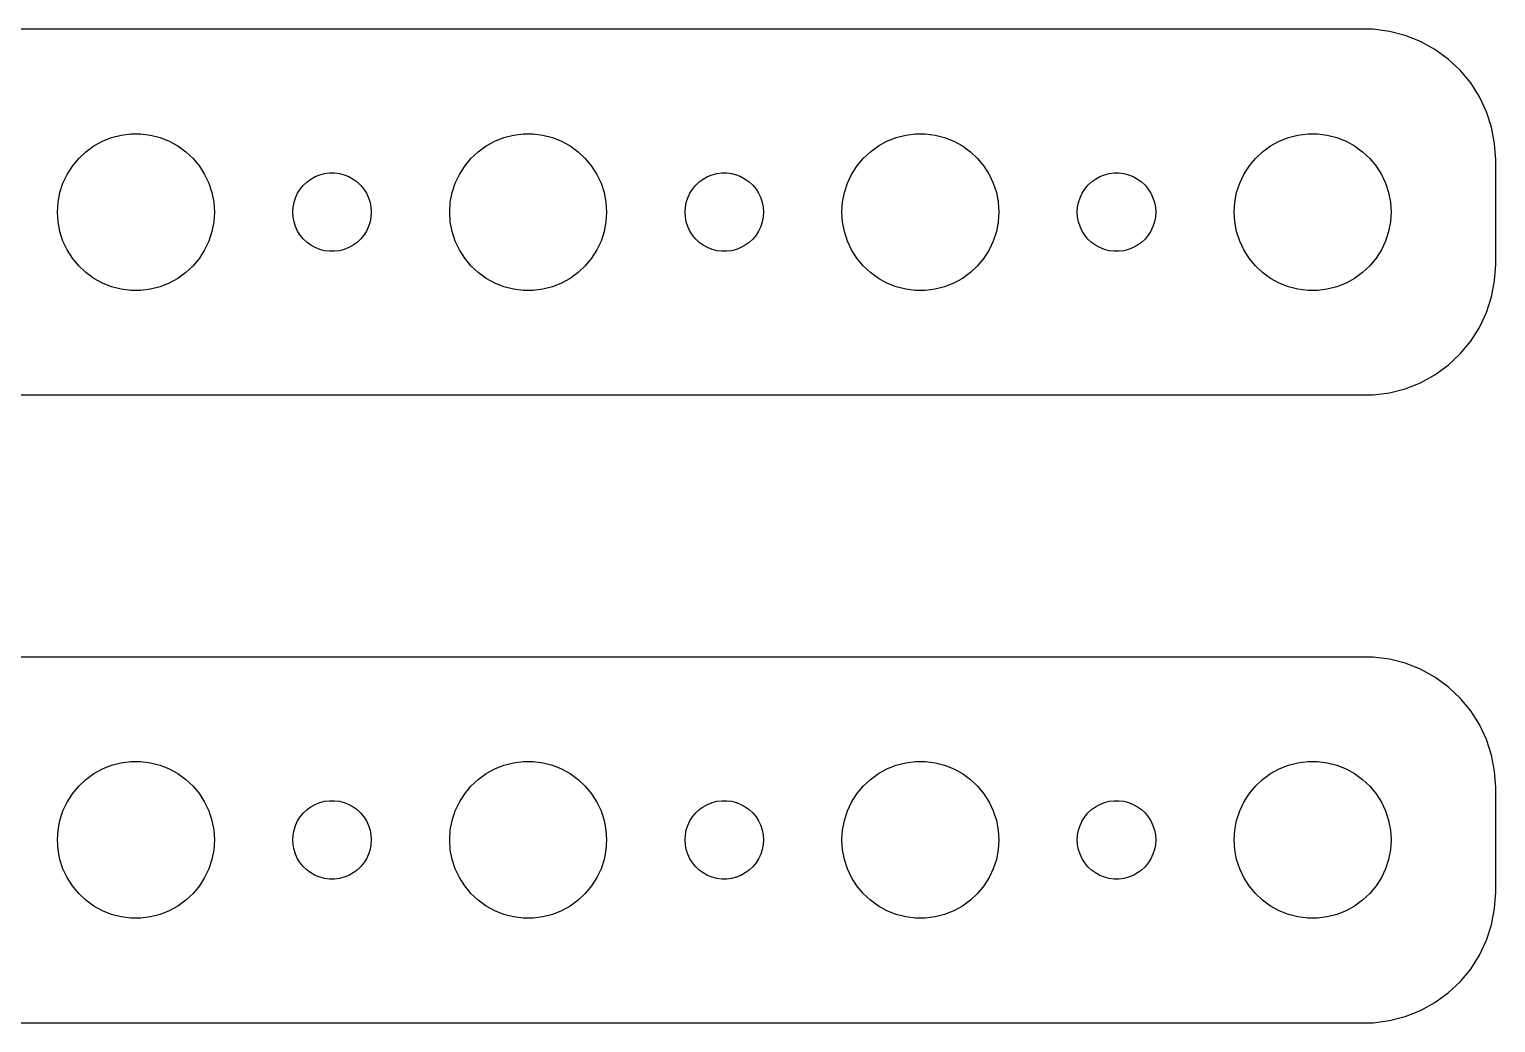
# Model space of a CAD drawing. Header units: metres. Extents: x -210 to 210, y 17 to 55.
# Drawn here: x 153.4 to 209.5, y 17 to 55 of the extents above; entities that cross this region are included whole.
import ezdxf

# ---------------------------------------------------------------- set-up
doc = ezdxf.new("R2010")
doc.units = ezdxf.units.M

msp = doc.modelspace()

# ---------------------------------------------------------------- linework, layer by layer
for p, q in [((204.814, 54.9901), (-204.814, 54.9901)), ((205.437, 54.9114), (204.814, 54.9901)), ((206.045, 54.7553), (205.437, 54.9114)), ((206.629, 54.5241), (206.045, 54.7553)), ((207.179, 54.2216), (206.629, 54.5241)), ((207.687, 53.8526), (207.179, 54.2216)), ((208.145, 53.4227), (207.687, 53.8526)), ((208.545, 52.9389), (208.145, 53.4227)), ((208.882, 52.4088), (208.545, 52.9389)), ((209.149, 51.8406), (208.882, 52.4088)), ((209.343, 51.2434), (209.149, 51.8406)), ((209.461, 50.6267), (209.343, 51.2434)), ((155.588, 50.3115), (155.893, 50.533)), ((155.893, 50.533), (156.223, 50.7145)), ((156.223, 50.7145), (156.573, 50.8532)), ((156.573, 50.8532), (156.938, 50.9469)), ((156.938, 50.9469), (157.312, 50.9941)), ((157.312, 50.9941), (157.688, 50.9941)), ((157.688, 50.9941), (158.062, 50.9469)), ((158.062, 50.9469), (158.427, 50.8532)), ((158.427, 50.8532), (158.777, 50.7145)), ((158.777, 50.7145), (159.107, 50.533)), ((159.107, 50.533), (159.412, 50.3115)), ((170.588, 50.3115), (170.893, 50.533)), ((170.893, 50.533), (171.223, 50.7145)), ((171.223, 50.7145), (171.573, 50.8532)), ((171.573, 50.8532), (171.938, 50.9469)), ((171.938, 50.9469), (172.312, 50.9941)), ((172.312, 50.9941), (172.688, 50.9941)), ((172.688, 50.9941), (173.062, 50.9469)), ((173.062, 50.9469), (173.427, 50.8532)), ((173.427, 50.8532), (173.777, 50.7145)), ((173.777, 50.7145), (174.107, 50.533)), ((174.107, 50.533), (174.412, 50.3115)), ((185.588, 50.3115), (185.893, 50.533)), ((185.893, 50.533), (186.223, 50.7145)), ((186.223, 50.7145), (186.573, 50.8532)), ((186.573, 50.8532), (186.938, 50.9469)), ((186.938, 50.9469), (187.312, 50.9941)), ((187.312, 50.9941), (187.688, 50.9941)), ((187.688, 50.9941), (188.062, 50.9469)), ((188.062, 50.9469), (188.427, 50.8532)), ((188.427, 50.8532), (188.777, 50.7145)), ((188.777, 50.7145), (189.107, 50.533)), ((189.107, 50.533), (189.412, 50.3115)), ((200.588, 50.3115), (200.893, 50.533)), ((200.893, 50.533), (201.223, 50.7145)), ((201.223, 50.7145), (201.573, 50.8532)), ((201.573, 50.8532), (201.938, 50.9469)), ((201.938, 50.9469), (202.312, 50.9941)), ((202.312, 50.9941), (202.688, 50.9941)), ((202.688, 50.9941), (203.062, 50.9469)), ((203.062, 50.9469), (203.427, 50.8532)), ((203.427, 50.8532), (203.777, 50.7145)), ((203.777, 50.7145), (204.107, 50.533)), ((204.107, 50.533), (204.412, 50.3115)), ((209.5, 50), (209.461, 50.6267)), ((155.073, 49.7634), (155.313, 50.0536)), ((155.313, 50.0536), (155.588, 50.3115)), ((159.412, 50.3115), (159.687, 50.0536)), ((159.687, 50.0536), (159.927, 49.7634)), ((170.073, 49.7634), (170.313, 50.0536)), ((170.313, 50.0536), (170.588, 50.3115)), ((174.412, 50.3115), (174.687, 50.0536)), ((174.687, 50.0536), (174.927, 49.7634)), ((185.073, 49.7634), (185.313, 50.0536)), ((185.313, 50.0536), (185.588, 50.3115)), ((189.412, 50.3115), (189.687, 50.0536)), ((189.687, 50.0536), (189.927, 49.7634)), ((200.073, 49.7634), (200.313, 50.0536)), ((200.313, 50.0536), (200.588, 50.3115)), ((204.412, 50.3115), (204.687, 50.0536)), ((204.687, 50.0536), (204.927, 49.7634)), ((209.5, 46), (209.5, 50)), ((154.711, 49.1044), (154.871, 49.4453)), ((154.871, 49.4453), (155.073, 49.7634)), ((159.927, 49.7634), (160.129, 49.4453)), ((160.129, 49.4453), (160.289, 49.1044)), ((164.196, 49.2665), (164.361, 49.3572)), ((164.361, 49.3572), (164.536, 49.4266)), ((164.536, 49.4266), (164.719, 49.4734)), ((164.719, 49.4734), (164.906, 49.497)), ((164.906, 49.497), (165.094, 49.497)), ((165.094, 49.497), (165.281, 49.4734)), ((165.281, 49.4734), (165.464, 49.4266)), ((165.464, 49.4266), (165.639, 49.3572)), ((165.639, 49.3572), (165.804, 49.2665)), ((169.711, 49.1044), (169.871, 49.4453)), ((169.871, 49.4453), (170.073, 49.7634)), ((174.927, 49.7634), (175.129, 49.4453)), ((175.129, 49.4453), (175.289, 49.1044)), ((179.196, 49.2665), (179.361, 49.3572)), ((179.361, 49.3572), (179.536, 49.4266)), ((179.536, 49.4266), (179.719, 49.4734)), ((179.719, 49.4734), (179.906, 49.497)), ((179.906, 49.497), (180.094, 49.497)), ((180.094, 49.497), (180.281, 49.4734)), ((180.281, 49.4734), (180.464, 49.4266)), ((180.464, 49.4266), (180.639, 49.3572)), ((180.639, 49.3572), (180.804, 49.2665)), ((184.711, 49.1044), (184.871, 49.4453)), ((184.871, 49.4453), (185.073, 49.7634)), ((189.927, 49.7634), (190.129, 49.4453)), ((190.129, 49.4453), (190.289, 49.1044)), ((194.196, 49.2665), (194.361, 49.3572)), ((194.361, 49.3572), (194.536, 49.4266)), ((194.536, 49.4266), (194.719, 49.4734)), ((194.719, 49.4734), (194.906, 49.497)), ((194.906, 49.497), (195.094, 49.497)), ((195.094, 49.497), (195.281, 49.4734)), ((195.281, 49.4734), (195.464, 49.4266)), ((195.464, 49.4266), (195.639, 49.3572)), ((195.639, 49.3572), (195.804, 49.2665)), ((199.711, 49.1044), (199.871, 49.4453)), ((199.871, 49.4453), (200.073, 49.7634)), ((204.927, 49.7634), (205.129, 49.4453)), ((205.129, 49.4453), (205.289, 49.1044)), ((154.594, 48.7461), (154.711, 49.1044)), ((160.289, 49.1044), (160.406, 48.7461)), ((163.686, 48.7226), (163.786, 48.8817)), ((163.786, 48.8817), (163.907, 49.0268)), ((163.907, 49.0268), (164.044, 49.1558)), ((164.044, 49.1558), (164.196, 49.2665)), ((165.804, 49.2665), (165.956, 49.1558)), ((165.956, 49.1558), (166.093, 49.0268)), ((166.093, 49.0268), (166.214, 48.8817)), ((166.214, 48.8817), (166.314, 48.7226)), ((169.594, 48.7461), (169.711, 49.1044)), ((175.289, 49.1044), (175.406, 48.7461)), ((178.686, 48.7226), (178.786, 48.8817)), ((178.786, 48.8817), (178.907, 49.0268)), ((178.907, 49.0268), (179.044, 49.1558)), ((179.044, 49.1558), (179.196, 49.2665)), ((180.804, 49.2665), (180.956, 49.1558)), ((180.956, 49.1558), (181.093, 49.0268)), ((181.093, 49.0268), (181.214, 48.8817)), ((181.214, 48.8817), (181.314, 48.7226)), ((184.594, 48.7461), (184.711, 49.1044)), ((190.289, 49.1044), (190.406, 48.7461)), ((193.686, 48.7226), (193.786, 48.8817)), ((193.786, 48.8817), (193.907, 49.0268)), ((193.907, 49.0268), (194.044, 49.1558)), ((194.044, 49.1558), (194.196, 49.2665)), ((195.804, 49.2665), (195.956, 49.1558)), ((195.956, 49.1558), (196.093, 49.0268)), ((196.093, 49.0268), (196.214, 48.8817)), ((196.214, 48.8817), (196.314, 48.7226)), ((199.594, 48.7461), (199.711, 49.1044)), ((205.289, 49.1044), (205.406, 48.7461)), ((154.5, 48), (154.524, 48.376)), ((154.524, 48.376), (154.594, 48.7461)), ((160.406, 48.7461), (160.476, 48.376)), ((160.476, 48.376), (160.5, 48)), ((163.512, 48.188), (163.547, 48.373)), ((163.547, 48.373), (163.605, 48.5522)), ((163.605, 48.5522), (163.686, 48.7226)), ((166.314, 48.7226), (166.395, 48.5522)), ((166.395, 48.5522), (166.453, 48.373)), ((166.453, 48.373), (166.488, 48.188)), ((169.5, 48), (169.524, 48.376)), ((169.524, 48.376), (169.594, 48.7461)), ((175.406, 48.7461), (175.476, 48.376)), ((175.476, 48.376), (175.5, 48)), ((178.512, 48.188), (178.547, 48.373)), ((178.547, 48.373), (178.605, 48.5522)), ((178.605, 48.5522), (178.686, 48.7226)), ((181.314, 48.7226), (181.395, 48.5522)), ((181.395, 48.5522), (181.453, 48.373)), ((181.453, 48.373), (181.488, 48.188)), ((184.5, 48), (184.524, 48.376)), ((184.524, 48.376), (184.594, 48.7461)), ((190.406, 48.7461), (190.476, 48.376)), ((190.476, 48.376), (190.5, 48)), ((193.512, 48.188), (193.547, 48.373)), ((193.547, 48.373), (193.605, 48.5522)), ((193.605, 48.5522), (193.686, 48.7226)), ((196.314, 48.7226), (196.395, 48.5522)), ((196.395, 48.5522), (196.453, 48.373)), ((196.453, 48.373), (196.488, 48.188)), ((199.5, 48), (199.524, 48.376)), ((199.524, 48.376), (199.594, 48.7461)), ((205.406, 48.7461), (205.476, 48.376)), ((205.476, 48.376), (205.5, 48)), ((154.524, 47.624), (154.5, 48)), ((160.5, 48), (160.476, 47.624)), ((163.5, 48), (163.512, 48.188)), ((163.512, 47.812), (163.5, 48)), ((163.547, 47.627), (163.512, 47.812)), ((166.488, 47.812), (166.453, 47.627)), ((166.488, 48.188), (166.5, 48)), ((166.5, 48), (166.488, 47.812)), ((169.524, 47.624), (169.5, 48)), ((175.5, 48), (175.476, 47.624)), ((178.5, 48), (178.512, 48.188)), ((178.512, 47.812), (178.5, 48)), ((178.547, 47.627), (178.512, 47.812)), ((181.488, 47.812), (181.453, 47.627)), ((181.488, 48.188), (181.5, 48)), ((181.5, 48), (181.488, 47.812)), ((184.524, 47.624), (184.5, 48)), ((190.5, 48), (190.476, 47.624)), ((193.5, 48), (193.512, 48.188)), ((193.512, 47.812), (193.5, 48)), ((193.547, 47.627), (193.512, 47.812)), ((196.488, 47.812), (196.453, 47.627)), ((196.488, 48.188), (196.5, 48)), ((196.5, 48), (196.488, 47.812)), ((199.524, 47.624), (199.5, 48)), ((205.5, 48), (205.476, 47.624)), ((154.594, 47.2539), (154.524, 47.624)), ((154.711, 46.8956), (154.594, 47.2539)), ((160.406, 47.2539), (160.289, 46.8956)), ((160.476, 47.624), (160.406, 47.2539)), ((163.605, 47.4478), (163.547, 47.627)), ((163.686, 47.2774), (163.605, 47.4478)), ((163.786, 47.1183), (163.686, 47.2774)), ((163.907, 46.9732), (163.786, 47.1183)), ((166.214, 47.1183), (166.093, 46.9732)), ((166.314, 47.2774), (166.214, 47.1183)), ((166.395, 47.4478), (166.314, 47.2774)), ((166.453, 47.627), (166.395, 47.4478)), ((169.594, 47.2539), (169.524, 47.624)), ((169.711, 46.8956), (169.594, 47.2539)), ((175.406, 47.2539), (175.289, 46.8956)), ((175.476, 47.624), (175.406, 47.2539)), ((178.605, 47.4478), (178.547, 47.627)), ((178.686, 47.2774), (178.605, 47.4478)), ((178.786, 47.1183), (178.686, 47.2774)), ((178.907, 46.9732), (178.786, 47.1183)), ((181.214, 47.1183), (181.093, 46.9732)), ((181.314, 47.2774), (181.214, 47.1183)), ((181.395, 47.4478), (181.314, 47.2774)), ((181.453, 47.627), (181.395, 47.4478)), ((184.594, 47.2539), (184.524, 47.624)), ((184.711, 46.8956), (184.594, 47.2539)), ((190.406, 47.2539), (190.289, 46.8956)), ((190.476, 47.624), (190.406, 47.2539)), ((193.605, 47.4478), (193.547, 47.627)), ((193.686, 47.2774), (193.605, 47.4478)), ((193.786, 47.1183), (193.686, 47.2774)), ((193.907, 46.9732), (193.786, 47.1183)), ((196.214, 47.1183), (196.093, 46.9732)), ((196.314, 47.2774), (196.214, 47.1183)), ((196.395, 47.4478), (196.314, 47.2774)), ((196.453, 47.627), (196.395, 47.4478)), ((199.594, 47.2539), (199.524, 47.624)), ((199.711, 46.8956), (199.594, 47.2539)), ((205.406, 47.2539), (205.289, 46.8956)), ((205.476, 47.624), (205.406, 47.2539)), ((154.871, 46.5547), (154.711, 46.8956)), ((155.073, 46.2366), (154.871, 46.5547)), ((160.129, 46.5547), (159.927, 46.2366)), ((160.289, 46.8956), (160.129, 46.5547)), ((164.044, 46.8442), (163.907, 46.9732)), ((164.196, 46.7335), (164.044, 46.8442)), ((164.361, 46.6428), (164.196, 46.7335)), ((164.536, 46.5734), (164.361, 46.6428)), ((164.719, 46.5266), (164.536, 46.5734)), ((165.464, 46.5734), (165.281, 46.5266)), ((165.639, 46.6428), (165.464, 46.5734)), ((165.804, 46.7335), (165.639, 46.6428)), ((165.956, 46.8442), (165.804, 46.7335)), ((166.093, 46.9732), (165.956, 46.8442)), ((169.871, 46.5547), (169.711, 46.8956)), ((170.073, 46.2366), (169.871, 46.5547)), ((175.129, 46.5547), (174.927, 46.2366)), ((175.289, 46.8956), (175.129, 46.5547)), ((179.044, 46.8442), (178.907, 46.9732)), ((179.196, 46.7335), (179.044, 46.8442)), ((179.361, 46.6428), (179.196, 46.7335)), ((179.536, 46.5734), (179.361, 46.6428)), ((179.719, 46.5266), (179.536, 46.5734)), ((180.464, 46.5734), (180.281, 46.5266)), ((180.639, 46.6428), (180.464, 46.5734)), ((180.804, 46.7335), (180.639, 46.6428)), ((180.956, 46.8442), (180.804, 46.7335)), ((181.093, 46.9732), (180.956, 46.8442)), ((184.871, 46.5547), (184.711, 46.8956)), ((185.073, 46.2366), (184.871, 46.5547)), ((190.129, 46.5547), (189.927, 46.2366)), ((190.289, 46.8956), (190.129, 46.5547)), ((194.044, 46.8442), (193.907, 46.9732)), ((194.196, 46.7335), (194.044, 46.8442)), ((194.361, 46.6428), (194.196, 46.7335)), ((194.536, 46.5734), (194.361, 46.6428)), ((194.719, 46.5266), (194.536, 46.5734)), ((195.464, 46.5734), (195.281, 46.5266)), ((195.639, 46.6428), (195.464, 46.5734)), ((195.804, 46.7335), (195.639, 46.6428)), ((195.956, 46.8442), (195.804, 46.7335)), ((196.093, 46.9732), (195.956, 46.8442)), ((199.871, 46.5547), (199.711, 46.8956)), ((200.073, 46.2366), (199.871, 46.5547)), ((205.129, 46.5547), (204.927, 46.2366)), ((205.289, 46.8956), (205.129, 46.5547)), ((155.313, 45.9464), (155.073, 46.2366)), ((159.927, 46.2366), (159.687, 45.9464)), ((164.906, 46.503), (164.719, 46.5266)), ((165.094, 46.503), (164.906, 46.503)), ((165.281, 46.5266), (165.094, 46.503)), ((170.313, 45.9464), (170.073, 46.2366)), ((174.927, 46.2366), (174.687, 45.9464)), ((179.906, 46.503), (179.719, 46.5266)), ((180.094, 46.503), (179.906, 46.503)), ((180.281, 46.5266), (180.094, 46.503)), ((185.313, 45.9464), (185.073, 46.2366)), ((189.927, 46.2366), (189.687, 45.9464)), ((194.906, 46.503), (194.719, 46.5266)), ((195.094, 46.503), (194.906, 46.503)), ((195.281, 46.5266), (195.094, 46.503)), ((200.313, 45.9464), (200.073, 46.2366)), ((204.927, 46.2366), (204.687, 45.9464)), ((209.461, 45.3733), (209.5, 46)), ((155.588, 45.6885), (155.313, 45.9464)), ((155.893, 45.467), (155.588, 45.6885)), ((156.223, 45.2855), (155.893, 45.467)), ((159.107, 45.467), (158.777, 45.2855)), ((159.412, 45.6885), (159.107, 45.467)), ((159.687, 45.9464), (159.412, 45.6885)), ((170.588, 45.6885), (170.313, 45.9464)), ((170.893, 45.467), (170.588, 45.6885)), ((171.223, 45.2855), (170.893, 45.467)), ((174.107, 45.467), (173.777, 45.2855)), ((174.412, 45.6885), (174.107, 45.467)), ((174.687, 45.9464), (174.412, 45.6885)), ((185.588, 45.6885), (185.313, 45.9464)), ((185.893, 45.467), (185.588, 45.6885)), ((186.223, 45.2855), (185.893, 45.467)), ((189.107, 45.467), (188.777, 45.2855)), ((189.412, 45.6885), (189.107, 45.467)), ((189.687, 45.9464), (189.412, 45.6885)), ((200.588, 45.6885), (200.313, 45.9464)), ((200.893, 45.467), (200.588, 45.6885)), ((201.223, 45.2855), (200.893, 45.467)), ((204.107, 45.467), (203.777, 45.2855)), ((204.412, 45.6885), (204.107, 45.467)), ((204.687, 45.9464), (204.412, 45.6885)), ((156.573, 45.1468), (156.223, 45.2855)), ((156.938, 45.0531), (156.573, 45.1468)), ((157.312, 45.0059), (156.938, 45.0531)), ((157.688, 45.0059), (157.312, 45.0059)), ((158.062, 45.0531), (157.688, 45.0059)), ((158.427, 45.1468), (158.062, 45.0531)), ((158.777, 45.2855), (158.427, 45.1468)), ((171.573, 45.1468), (171.223, 45.2855)), ((171.938, 45.0531), (171.573, 45.1468)), ((172.312, 45.0059), (171.938, 45.0531)), ((172.688, 45.0059), (172.312, 45.0059)), ((173.062, 45.0531), (172.688, 45.0059)), ((173.427, 45.1468), (173.062, 45.0531)), ((173.777, 45.2855), (173.427, 45.1468)), ((186.573, 45.1468), (186.223, 45.2855)), ((186.938, 45.0531), (186.573, 45.1468)), ((187.312, 45.0059), (186.938, 45.0531)), ((187.688, 45.0059), (187.312, 45.0059)), ((188.062, 45.0531), (187.688, 45.0059)), ((188.427, 45.1468), (188.062, 45.0531)), ((188.777, 45.2855), (188.427, 45.1468)), ((201.573, 45.1468), (201.223, 45.2855)), ((201.938, 45.0531), (201.573, 45.1468)), ((202.312, 45.0059), (201.938, 45.0531)), ((202.688, 45.0059), (202.312, 45.0059)), ((203.062, 45.0531), (202.688, 45.0059)), ((203.427, 45.1468), (203.062, 45.0531)), ((203.777, 45.2855), (203.427, 45.1468)), ((209.343, 44.7566), (209.461, 45.3733)), ((209.149, 44.1594), (209.343, 44.7566)), ((208.882, 43.5912), (209.149, 44.1594)), ((208.545, 43.0611), (208.882, 43.5912)), ((208.145, 42.5773), (208.545, 43.0611)), ((207.179, 41.7784), (207.687, 42.1474)), ((207.687, 42.1474), (208.145, 42.5773)), ((206.629, 41.4759), (207.179, 41.7784)), ((-204.814, 41.0099), (204.814, 41.0099)), ((204.814, 41.0099), (205.437, 41.0886)), ((205.437, 41.0886), (206.045, 41.2447)), ((206.045, 41.2447), (206.629, 41.4759)), ((204.814, 30.9901), (-204.814, 30.9901)), ((205.437, 30.9114), (204.814, 30.9901)), ((206.045, 30.7553), (205.437, 30.9114)), ((206.629, 30.5241), (206.045, 30.7553)), ((207.179, 30.2216), (206.629, 30.5241)), ((207.687, 29.8526), (207.179, 30.2216)), ((208.145, 29.4227), (207.687, 29.8526)), ((208.545, 28.9389), (208.145, 29.4227)), ((208.882, 28.4088), (208.545, 28.9389)), ((209.149, 27.8406), (208.882, 28.4088)), ((209.343, 27.2434), (209.149, 27.8406)), ((156.573, 26.8532), (156.938, 26.9469)), ((156.938, 26.9469), (157.312, 26.9941)), ((157.312, 26.9941), (157.688, 26.9941)), ((157.688, 26.9941), (158.062, 26.9469)), ((158.062, 26.9469), (158.427, 26.8532)), ((171.573, 26.8532), (171.938, 26.9469)), ((171.938, 26.9469), (172.312, 26.9941)), ((172.312, 26.9941), (172.688, 26.9941)), ((172.688, 26.9941), (173.062, 26.9469)), ((173.062, 26.9469), (173.427, 26.8532)), ((186.573, 26.8532), (186.938, 26.9469)), ((186.938, 26.9469), (187.312, 26.9941)), ((187.312, 26.9941), (187.688, 26.9941)), ((187.688, 26.9941), (188.062, 26.9469)), ((188.062, 26.9469), (188.427, 26.8532)), ((201.573, 26.8532), (201.938, 26.9469)), ((201.938, 26.9469), (202.312, 26.9941)), ((202.312, 26.9941), (202.688, 26.9941)), ((202.688, 26.9941), (203.062, 26.9469)), ((203.062, 26.9469), (203.427, 26.8532)), ((209.461, 26.6267), (209.343, 27.2434)), ((155.588, 26.3115), (155.893, 26.533)), ((155.893, 26.533), (156.223, 26.7145)), ((156.223, 26.7145), (156.573, 26.8532)), ((158.427, 26.8532), (158.777, 26.7145)), ((158.777, 26.7145), (159.107, 26.533)), ((159.107, 26.533), (159.412, 26.3115)), ((170.588, 26.3115), (170.893, 26.533)), ((170.893, 26.533), (171.223, 26.7145)), ((171.223, 26.7145), (171.573, 26.8532)), ((173.427, 26.8532), (173.777, 26.7145)), ((173.777, 26.7145), (174.107, 26.533)), ((174.107, 26.533), (174.412, 26.3115)), ((185.588, 26.3115), (185.893, 26.533)), ((185.893, 26.533), (186.223, 26.7145)), ((186.223, 26.7145), (186.573, 26.8532)), ((188.427, 26.8532), (188.777, 26.7145)), ((188.777, 26.7145), (189.107, 26.533)), ((189.107, 26.533), (189.412, 26.3115)), ((200.588, 26.3115), (200.893, 26.533)), ((200.893, 26.533), (201.223, 26.7145)), ((201.223, 26.7145), (201.573, 26.8532)), ((203.427, 26.8532), (203.777, 26.7145)), ((203.777, 26.7145), (204.107, 26.533)), ((204.107, 26.533), (204.412, 26.3115)), ((209.5, 26), (209.461, 26.6267)), ((155.073, 25.7634), (155.313, 26.0536)), ((155.313, 26.0536), (155.588, 26.3115)), ((159.412, 26.3115), (159.687, 26.0536)), ((159.687, 26.0536), (159.927, 25.7634)), ((170.073, 25.7634), (170.313, 26.0536)), ((170.313, 26.0536), (170.588, 26.3115)), ((174.412, 26.3115), (174.687, 26.0536)), ((174.687, 26.0536), (174.927, 25.7634)), ((185.073, 25.7634), (185.313, 26.0536)), ((185.313, 26.0536), (185.588, 26.3115)), ((189.412, 26.3115), (189.687, 26.0536)), ((189.687, 26.0536), (189.927, 25.7634)), ((200.073, 25.7634), (200.313, 26.0536)), ((200.313, 26.0536), (200.588, 26.3115)), ((204.412, 26.3115), (204.687, 26.0536)), ((204.687, 26.0536), (204.927, 25.7634)), ((209.5, 22), (209.5, 26)), ((154.711, 25.1044), (154.871, 25.4453)), ((154.871, 25.4453), (155.073, 25.7634)), ((159.927, 25.7634), (160.129, 25.4453)), ((160.129, 25.4453), (160.289, 25.1044)), ((164.044, 25.1558), (164.196, 25.2665)), ((164.196, 25.2665), (164.361, 25.3572)), ((164.361, 25.3572), (164.536, 25.4266)), ((164.536, 25.4266), (164.719, 25.4734)), ((164.719, 25.4734), (164.906, 25.497)), ((164.906, 25.497), (165.094, 25.497)), ((165.094, 25.497), (165.281, 25.4734)), ((165.281, 25.4734), (165.464, 25.4266)), ((165.464, 25.4266), (165.639, 25.3572)), ((165.639, 25.3572), (165.804, 25.2665)), ((165.804, 25.2665), (165.956, 25.1558)), ((169.711, 25.1044), (169.871, 25.4453)), ((169.871, 25.4453), (170.073, 25.7634)), ((174.927, 25.7634), (175.129, 25.4453)), ((175.129, 25.4453), (175.289, 25.1044)), ((179.044, 25.1558), (179.196, 25.2665)), ((179.196, 25.2665), (179.361, 25.3572)), ((179.361, 25.3572), (179.536, 25.4266)), ((179.536, 25.4266), (179.719, 25.4734)), ((179.719, 25.4734), (179.906, 25.497)), ((179.906, 25.497), (180.094, 25.497)), ((180.094, 25.497), (180.281, 25.4734)), ((180.281, 25.4734), (180.464, 25.4266)), ((180.464, 25.4266), (180.639, 25.3572)), ((180.639, 25.3572), (180.804, 25.2665)), ((180.804, 25.2665), (180.956, 25.1558)), ((184.711, 25.1044), (184.871, 25.4453)), ((184.871, 25.4453), (185.073, 25.7634)), ((189.927, 25.7634), (190.129, 25.4453)), ((190.129, 25.4453), (190.289, 25.1044)), ((194.044, 25.1558), (194.196, 25.2665)), ((194.196, 25.2665), (194.361, 25.3572)), ((194.361, 25.3572), (194.536, 25.4266)), ((194.536, 25.4266), (194.719, 25.4734)), ((194.719, 25.4734), (194.906, 25.497)), ((194.906, 25.497), (195.094, 25.497)), ((195.094, 25.497), (195.281, 25.4734)), ((195.281, 25.4734), (195.464, 25.4266)), ((195.464, 25.4266), (195.639, 25.3572)), ((195.639, 25.3572), (195.804, 25.2665)), ((195.804, 25.2665), (195.956, 25.1558)), ((199.711, 25.1044), (199.871, 25.4453)), ((199.871, 25.4453), (200.073, 25.7634)), ((204.927, 25.7634), (205.129, 25.4453)), ((205.129, 25.4453), (205.289, 25.1044)), ((154.524, 24.376), (154.594, 24.7461)), ((154.594, 24.7461), (154.711, 25.1044)), ((160.289, 25.1044), (160.406, 24.7461)), ((160.406, 24.7461), (160.476, 24.376)), ((163.605, 24.5522), (163.686, 24.7226)), ((163.686, 24.7226), (163.786, 24.8817)), ((163.786, 24.8817), (163.907, 25.0268)), ((163.907, 25.0268), (164.044, 25.1558)), ((165.956, 25.1558), (166.093, 25.0268)), ((166.093, 25.0268), (166.214, 24.8817)), ((166.214, 24.8817), (166.314, 24.7226)), ((166.314, 24.7226), (166.395, 24.5522)), ((169.524, 24.376), (169.594, 24.7461)), ((169.594, 24.7461), (169.711, 25.1044)), ((175.289, 25.1044), (175.406, 24.7461)), ((175.406, 24.7461), (175.476, 24.376)), ((178.605, 24.5522), (178.686, 24.7226)), ((178.686, 24.7226), (178.786, 24.8817)), ((178.786, 24.8817), (178.907, 25.0268)), ((178.907, 25.0268), (179.044, 25.1558)), ((180.956, 25.1558), (181.093, 25.0268)), ((181.093, 25.0268), (181.214, 24.8817)), ((181.214, 24.8817), (181.314, 24.7226)), ((181.314, 24.7226), (181.395, 24.5522)), ((184.524, 24.376), (184.594, 24.7461)), ((184.594, 24.7461), (184.711, 25.1044)), ((190.289, 25.1044), (190.406, 24.7461)), ((190.406, 24.7461), (190.476, 24.376)), ((193.605, 24.5522), (193.686, 24.7226)), ((193.686, 24.7226), (193.786, 24.8817)), ((193.786, 24.8817), (193.907, 25.0268)), ((193.907, 25.0268), (194.044, 25.1558)), ((195.956, 25.1558), (196.093, 25.0268)), ((196.093, 25.0268), (196.214, 24.8817)), ((196.214, 24.8817), (196.314, 24.7226)), ((196.314, 24.7226), (196.395, 24.5522)), ((199.524, 24.376), (199.594, 24.7461)), ((199.594, 24.7461), (199.711, 25.1044)), ((205.289, 25.1044), (205.406, 24.7461)), ((205.406, 24.7461), (205.476, 24.376)), ((154.5, 24), (154.524, 24.376)), ((160.476, 24.376), (160.5, 24)), ((163.5, 24), (163.512, 24.188)), ((163.512, 24.188), (163.547, 24.373)), ((163.547, 24.373), (163.605, 24.5522)), ((166.395, 24.5522), (166.453, 24.373)), ((166.453, 24.373), (166.488, 24.188)), ((166.488, 24.188), (166.5, 24)), ((169.5, 24), (169.524, 24.376)), ((175.476, 24.376), (175.5, 24)), ((178.5, 24), (178.512, 24.188)), ((178.512, 24.188), (178.547, 24.373)), ((178.547, 24.373), (178.605, 24.5522)), ((181.395, 24.5522), (181.453, 24.373)), ((181.453, 24.373), (181.488, 24.188)), ((181.488, 24.188), (181.5, 24)), ((184.5, 24), (184.524, 24.376)), ((190.476, 24.376), (190.5, 24)), ((193.5, 24), (193.512, 24.188)), ((193.512, 24.188), (193.547, 24.373)), ((193.547, 24.373), (193.605, 24.5522)), ((196.395, 24.5522), (196.453, 24.373)), ((196.453, 24.373), (196.488, 24.188)), ((196.488, 24.188), (196.5, 24)), ((199.5, 24), (199.524, 24.376)), ((205.476, 24.376), (205.5, 24)), ((154.524, 23.624), (154.5, 24)), ((154.594, 23.2539), (154.524, 23.624)), ((160.476, 23.624), (160.406, 23.2539)), ((160.5, 24), (160.476, 23.624)), ((163.512, 23.812), (163.5, 24)), ((163.547, 23.627), (163.512, 23.812)), ((163.605, 23.4478), (163.547, 23.627)), ((166.453, 23.627), (166.395, 23.4478)), ((166.488, 23.812), (166.453, 23.627)), ((166.5, 24), (166.488, 23.812)), ((169.524, 23.624), (169.5, 24)), ((169.594, 23.2539), (169.524, 23.624)), ((175.476, 23.624), (175.406, 23.2539)), ((175.5, 24), (175.476, 23.624)), ((178.512, 23.812), (178.5, 24)), ((178.547, 23.627), (178.512, 23.812)), ((178.605, 23.4478), (178.547, 23.627)), ((181.453, 23.627), (181.395, 23.4478)), ((181.488, 23.812), (181.453, 23.627)), ((181.5, 24), (181.488, 23.812)), ((184.524, 23.624), (184.5, 24)), ((184.594, 23.2539), (184.524, 23.624)), ((190.476, 23.624), (190.406, 23.2539)), ((190.5, 24), (190.476, 23.624)), ((193.512, 23.812), (193.5, 24)), ((193.547, 23.627), (193.512, 23.812)), ((193.605, 23.4478), (193.547, 23.627)), ((196.453, 23.627), (196.395, 23.4478)), ((196.488, 23.812), (196.453, 23.627)), ((196.5, 24), (196.488, 23.812)), ((199.524, 23.624), (199.5, 24)), ((199.594, 23.2539), (199.524, 23.624)), ((205.476, 23.624), (205.406, 23.2539)), ((205.5, 24), (205.476, 23.624)), ((154.711, 22.8956), (154.594, 23.2539)), ((160.406, 23.2539), (160.289, 22.8956)), ((163.686, 23.2774), (163.605, 23.4478)), ((163.786, 23.1183), (163.686, 23.2774)), ((163.907, 22.9732), (163.786, 23.1183)), ((166.214, 23.1183), (166.093, 22.9732)), ((166.314, 23.2774), (166.214, 23.1183)), ((166.395, 23.4478), (166.314, 23.2774)), ((169.711, 22.8956), (169.594, 23.2539)), ((175.406, 23.2539), (175.289, 22.8956)), ((178.686, 23.2774), (178.605, 23.4478)), ((178.786, 23.1183), (178.686, 23.2774)), ((178.907, 22.9732), (178.786, 23.1183)), ((181.214, 23.1183), (181.093, 22.9732)), ((181.314, 23.2774), (181.214, 23.1183)), ((181.395, 23.4478), (181.314, 23.2774)), ((184.711, 22.8956), (184.594, 23.2539)), ((190.406, 23.2539), (190.289, 22.8956)), ((193.686, 23.2774), (193.605, 23.4478)), ((193.786, 23.1183), (193.686, 23.2774)), ((193.907, 22.9732), (193.786, 23.1183)), ((196.214, 23.1183), (196.093, 22.9732)), ((196.314, 23.2774), (196.214, 23.1183)), ((196.395, 23.4478), (196.314, 23.2774)), ((199.711, 22.8956), (199.594, 23.2539)), ((205.406, 23.2539), (205.289, 22.8956)), ((154.871, 22.5547), (154.711, 22.8956)), ((155.073, 22.2366), (154.871, 22.5547)), ((160.129, 22.5547), (159.927, 22.2366)), ((160.289, 22.8956), (160.129, 22.5547)), ((164.044, 22.8442), (163.907, 22.9732)), ((164.196, 22.7335), (164.044, 22.8442)), ((164.361, 22.6428), (164.196, 22.7335)), ((164.536, 22.5734), (164.361, 22.6428)), ((164.719, 22.5266), (164.536, 22.5734)), ((164.906, 22.503), (164.719, 22.5266)), ((165.094, 22.503), (164.906, 22.503)), ((165.281, 22.5266), (165.094, 22.503)), ((165.464, 22.5734), (165.281, 22.5266)), ((165.639, 22.6428), (165.464, 22.5734)), ((165.804, 22.7335), (165.639, 22.6428)), ((165.956, 22.8442), (165.804, 22.7335)), ((166.093, 22.9732), (165.956, 22.8442)), ((169.871, 22.5547), (169.711, 22.8956)), ((170.073, 22.2366), (169.871, 22.5547)), ((175.129, 22.5547), (174.927, 22.2366)), ((175.289, 22.8956), (175.129, 22.5547)), ((179.044, 22.8442), (178.907, 22.9732)), ((179.196, 22.7335), (179.044, 22.8442)), ((179.361, 22.6428), (179.196, 22.7335)), ((179.536, 22.5734), (179.361, 22.6428)), ((179.719, 22.5266), (179.536, 22.5734)), ((179.906, 22.503), (179.719, 22.5266)), ((180.094, 22.503), (179.906, 22.503)), ((180.281, 22.5266), (180.094, 22.503)), ((180.464, 22.5734), (180.281, 22.5266)), ((180.639, 22.6428), (180.464, 22.5734)), ((180.804, 22.7335), (180.639, 22.6428)), ((180.956, 22.8442), (180.804, 22.7335)), ((181.093, 22.9732), (180.956, 22.8442)), ((184.871, 22.5547), (184.711, 22.8956)), ((185.073, 22.2366), (184.871, 22.5547)), ((190.129, 22.5547), (189.927, 22.2366)), ((190.289, 22.8956), (190.129, 22.5547)), ((194.044, 22.8442), (193.907, 22.9732)), ((194.196, 22.7335), (194.044, 22.8442)), ((194.361, 22.6428), (194.196, 22.7335)), ((194.536, 22.5734), (194.361, 22.6428)), ((194.719, 22.5266), (194.536, 22.5734)), ((194.906, 22.503), (194.719, 22.5266)), ((195.094, 22.503), (194.906, 22.503)), ((195.281, 22.5266), (195.094, 22.503)), ((195.464, 22.5734), (195.281, 22.5266)), ((195.639, 22.6428), (195.464, 22.5734)), ((195.804, 22.7335), (195.639, 22.6428)), ((195.956, 22.8442), (195.804, 22.7335)), ((196.093, 22.9732), (195.956, 22.8442)), ((199.871, 22.5547), (199.711, 22.8956)), ((200.073, 22.2366), (199.871, 22.5547)), ((205.129, 22.5547), (204.927, 22.2366)), ((205.289, 22.8956), (205.129, 22.5547)), ((155.313, 21.9464), (155.073, 22.2366)), ((155.588, 21.6885), (155.313, 21.9464)), ((159.687, 21.9464), (159.412, 21.6885)), ((159.927, 22.2366), (159.687, 21.9464)), ((170.313, 21.9464), (170.073, 22.2366)), ((170.588, 21.6885), (170.313, 21.9464)), ((174.687, 21.9464), (174.412, 21.6885)), ((174.927, 22.2366), (174.687, 21.9464)), ((185.313, 21.9464), (185.073, 22.2366)), ((185.588, 21.6885), (185.313, 21.9464)), ((189.687, 21.9464), (189.412, 21.6885)), ((189.927, 22.2366), (189.687, 21.9464)), ((200.313, 21.9464), (200.073, 22.2366)), ((200.588, 21.6885), (200.313, 21.9464)), ((204.687, 21.9464), (204.412, 21.6885)), ((204.927, 22.2366), (204.687, 21.9464)), ((209.461, 21.3733), (209.5, 22)), ((155.893, 21.467), (155.588, 21.6885)), ((156.223, 21.2855), (155.893, 21.467)), ((159.107, 21.467), (158.777, 21.2855)), ((159.412, 21.6885), (159.107, 21.467)), ((170.893, 21.467), (170.588, 21.6885)), ((171.223, 21.2855), (170.893, 21.467)), ((174.107, 21.467), (173.777, 21.2855)), ((174.412, 21.6885), (174.107, 21.467)), ((185.893, 21.467), (185.588, 21.6885)), ((186.223, 21.2855), (185.893, 21.467)), ((189.107, 21.467), (188.777, 21.2855)), ((189.412, 21.6885), (189.107, 21.467)), ((200.893, 21.467), (200.588, 21.6885)), ((201.223, 21.2855), (200.893, 21.467)), ((204.107, 21.467), (203.777, 21.2855)), ((204.412, 21.6885), (204.107, 21.467)), ((209.343, 20.7566), (209.461, 21.3733)), ((156.573, 21.1468), (156.223, 21.2855)), ((156.938, 21.0531), (156.573, 21.1468)), ((157.312, 21.0059), (156.938, 21.0531)), ((157.688, 21.0059), (157.312, 21.0059)), ((158.062, 21.0531), (157.688, 21.0059)), ((158.427, 21.1468), (158.062, 21.0531)), ((158.777, 21.2855), (158.427, 21.1468)), ((171.573, 21.1468), (171.223, 21.2855)), ((171.938, 21.0531), (171.573, 21.1468)), ((172.312, 21.0059), (171.938, 21.0531)), ((172.688, 21.0059), (172.312, 21.0059)), ((173.062, 21.0531), (172.688, 21.0059)), ((173.427, 21.1468), (173.062, 21.0531)), ((173.777, 21.2855), (173.427, 21.1468)), ((186.573, 21.1468), (186.223, 21.2855)), ((186.938, 21.0531), (186.573, 21.1468)), ((187.312, 21.0059), (186.938, 21.0531)), ((187.688, 21.0059), (187.312, 21.0059)), ((188.062, 21.0531), (187.688, 21.0059)), ((188.427, 21.1468), (188.062, 21.0531)), ((188.777, 21.2855), (188.427, 21.1468)), ((201.573, 21.1468), (201.223, 21.2855)), ((201.938, 21.0531), (201.573, 21.1468)), ((202.312, 21.0059), (201.938, 21.0531)), ((202.688, 21.0059), (202.312, 21.0059)), ((203.062, 21.0531), (202.688, 21.0059)), ((203.427, 21.1468), (203.062, 21.0531)), ((203.777, 21.2855), (203.427, 21.1468)), ((209.149, 20.1594), (209.343, 20.7566)), ((208.882, 19.5912), (209.149, 20.1594)), ((208.545, 19.0611), (208.882, 19.5912)), ((207.687, 18.1474), (208.145, 18.5773)), ((208.145, 18.5773), (208.545, 19.0611)), ((207.179, 17.7784), (207.687, 18.1474)), ((206.045, 17.2447), (206.629, 17.4759)), ((206.629, 17.4759), (207.179, 17.7784)), ((-204.814, 17.0099), (204.814, 17.0099)), ((204.814, 17.0099), (205.437, 17.0886)), ((205.437, 17.0886), (206.045, 17.2447))]:
    msp.add_line(p, q)

doc.saveas('drawing.dxf')
